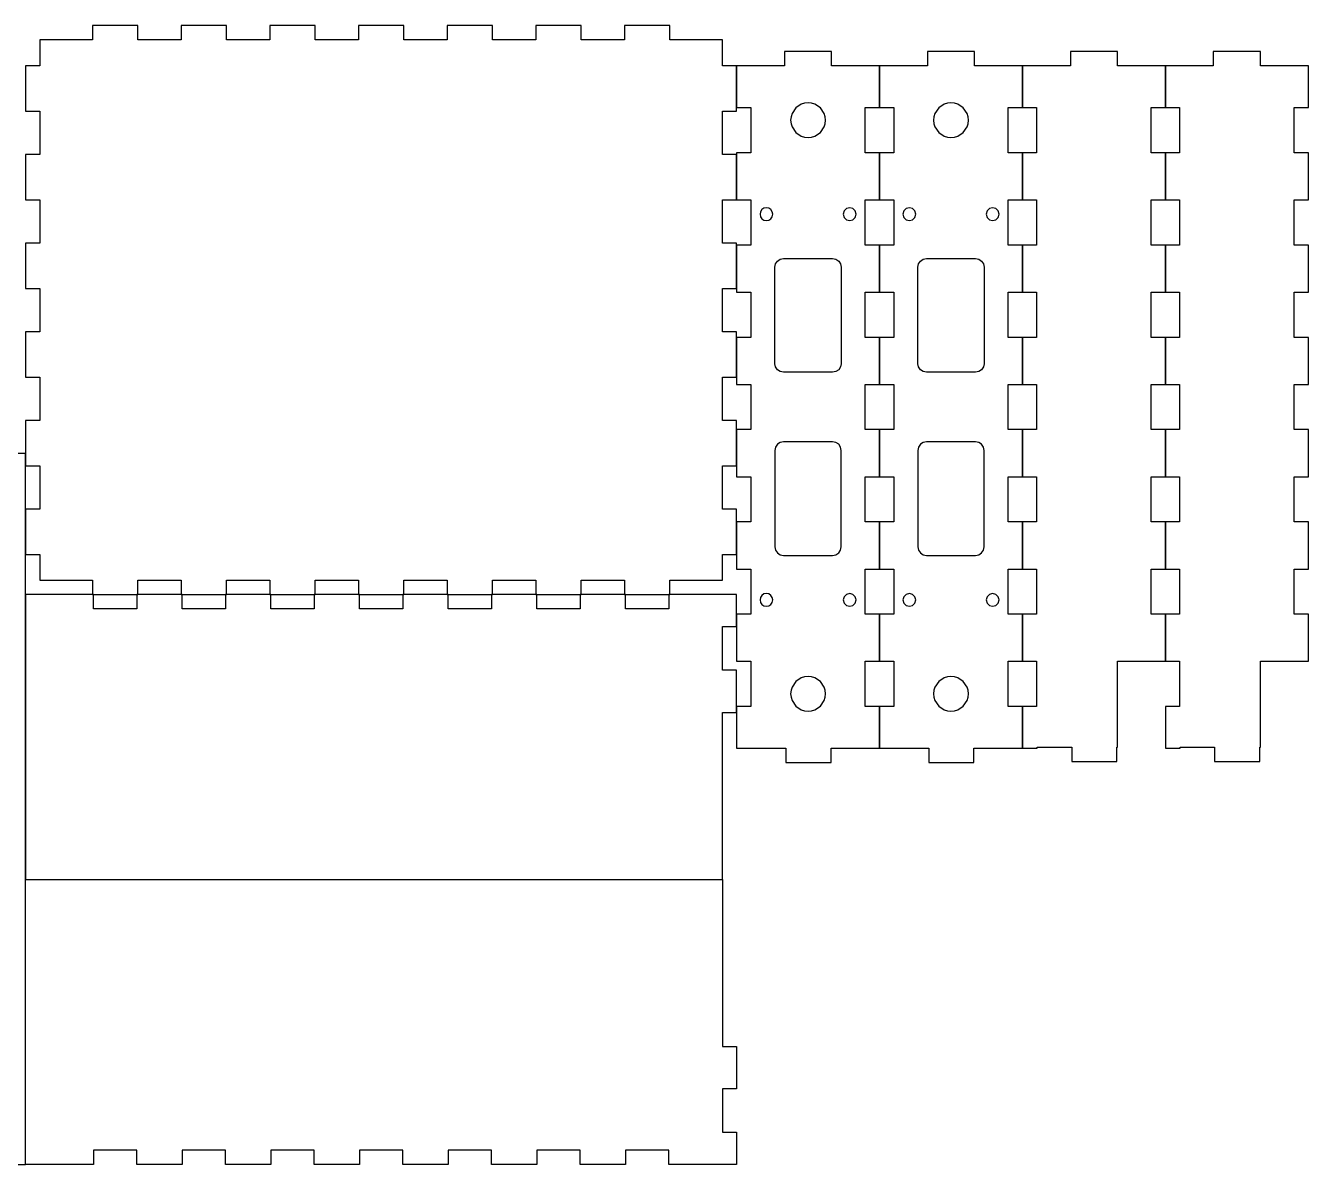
# Model space of a CAD drawing. Extents: x -3 to 513, y 466 to 715.
# Drawn here: x 241.5 to 512.5, y 466.4 to 707 of the extents above; entities that cross this region are included whole.
import ezdxf

# ---------------------------------------------------------------- set-up
doc = ezdxf.new("R2010")
doc.units = 0

msp = doc.modelspace()

# ---------------------------------------------------------------- linework, layer by layer
for p, q in [((411.78, 701.481), (401.825, 701.481)), ((401.825, 701.481), (401.825, 698.481)), ((411.78, 698.481), (411.78, 701.481)), ((441.98, 701.481), (432.025, 701.481)), ((432.025, 701.481), (432.025, 698.481)), ((441.98, 698.481), (441.98, 701.481)), ((401.825, 698.481), (391.705, 698.481)), ((391.705, 698.481), (391.705, 689.656)), ((421.905, 698.481), (411.78, 698.481)), ((421.905, 689.656), (421.905, 698.481)), ((432.025, 698.481), (421.905, 698.481)), ((421.905, 698.481), (421.905, 689.656)), ((452.105, 698.481), (441.98, 698.481)), ((452.105, 689.656), (452.105, 698.481)), ((391.705, 689.656), (394.705, 689.656)), ((394.705, 689.656), (394.705, 680.106)), ((403.420553, 688.409529), (403.20573, 687.7207)), ((404.208532, 689.575698), (403.420553, 688.409529)), ((405.375999, 690.361752), (404.208532, 689.575698)), ((406.065181, 690.575438), (405.375999, 690.361752)), ((406.805005, 690.649938), (406.065181, 690.575438)), ((407.544829, 690.575438), (406.805005, 690.649938)), ((408.234011, 690.361752), (407.544829, 690.575438)), ((409.401478, 689.575698), (408.234011, 690.361752)), ((410.189457, 688.409529), (409.401478, 689.575698)), ((410.40428, 687.7207), (410.189457, 688.409529)), ((418.905, 680.106), (418.905, 689.656)), ((418.905, 689.656), (421.905, 689.656)), ((421.905, 689.656), (424.905, 689.656)), ((424.905, 689.656), (424.905, 680.106)), ((433.620553, 688.409529), (433.40573, 687.7207)), ((434.408532, 689.575698), (433.620553, 688.409529)), ((435.575999, 690.361752), (434.408532, 689.575698)), ((436.265181, 690.575438), (435.575999, 690.361752)), ((437.005005, 690.649938), (436.265181, 690.575438)), ((437.744829, 690.575438), (437.005005, 690.649938)), ((438.434011, 690.361752), (437.744829, 690.575438)), ((439.601478, 689.575698), (438.434011, 690.361752)), ((440.389457, 688.409529), (439.601478, 689.575698)), ((440.60428, 687.7207), (440.389457, 688.409529)), ((449.105, 680.106), (449.105, 689.656)), ((449.105, 689.656), (452.105, 689.656)), ((403.20573, 687.7207), (403.13001, 686.981)), ((403.13001, 686.981), (403.20573, 686.2413)), ((403.20573, 686.2413), (403.420553, 685.552471)), ((410.189457, 685.552471), (410.40428, 686.2413)), ((410.48, 686.981), (410.40428, 687.7207)), ((410.40428, 686.2413), (410.48, 686.981)), ((410.48, 686.981), (410.48, 686.981)), ((433.40573, 687.7207), (433.33001, 686.981)), ((433.33001, 686.981), (433.40573, 686.2413)), ((433.40573, 686.2413), (433.620553, 685.552471)), ((440.389457, 685.552471), (440.60428, 686.2413)), ((440.68, 686.981), (440.60428, 687.7207)), ((440.60428, 686.2413), (440.68, 686.981)), ((440.68, 686.981), (440.68, 686.981)), ((403.420553, 685.552471), (404.208532, 684.386302)), ((404.208532, 684.386302), (405.375999, 683.600248)), ((405.375999, 683.600248), (406.065181, 683.386562)), ((406.065181, 683.386562), (406.805005, 683.312062)), ((406.805005, 683.312062), (407.544829, 683.386562)), ((407.544829, 683.386562), (408.234011, 683.600248)), ((408.234011, 683.600248), (409.401478, 684.386302)), ((409.401478, 684.386302), (410.189457, 685.552471)), ((433.620553, 685.552471), (434.408532, 684.386302)), ((434.408532, 684.386302), (435.575999, 683.600248)), ((435.575999, 683.600248), (436.265181, 683.386562)), ((436.265181, 683.386562), (437.005005, 683.312062)), ((437.005005, 683.312062), (437.744829, 683.386562)), ((437.744829, 683.386562), (438.434011, 683.600248)), ((438.434011, 683.600248), (439.601478, 684.386302)), ((439.601478, 684.386302), (440.389457, 685.552471)), ((394.705, 680.106), (391.705, 680.106)), ((391.705, 680.106), (391.705, 670.156)), ((421.905, 680.106), (418.905, 680.106)), ((421.905, 670.156), (421.905, 680.106)), ((424.905, 680.106), (421.905, 680.106)), ((421.905, 680.106), (421.905, 670.156)), ((452.105, 680.106), (449.105, 680.106)), ((452.105, 670.156), (452.105, 680.106)), ((391.705, 670.156), (394.705, 670.156)), ((394.705, 670.156), (394.705, 660.606)), ((418.905, 660.606), (418.905, 670.156)), ((418.905, 670.156), (421.905, 670.156)), ((421.905, 670.156), (424.905, 670.156)), ((424.905, 670.156), (424.905, 660.606)), ((449.105, 660.606), (449.105, 670.156)), ((449.105, 670.156), (452.105, 670.156)), ((396.76109, 667.656481), (396.655, 667.131)), ((396.655, 667.131), (396.76109, 666.605519)), ((397.050406, 668.085594), (396.76109, 667.656481)), ((397.479519, 668.37491), (397.050406, 668.085594)), ((398.005, 668.481), (397.479519, 668.37491)), ((398.530481, 668.37491), (398.005, 668.481)), ((398.959594, 668.085594), (398.530481, 668.37491)), ((399.24891, 667.656481), (398.959594, 668.085594)), ((399.355, 667.131), (399.24891, 667.656481)), ((399.24891, 666.605519), (399.355, 667.131)), ((399.355, 667.131), (399.355, 667.131)), ((414.435866, 667.806), (414.255, 667.131)), ((414.255, 667.131), (414.435866, 666.456)), ((414.93, 668.300134), (414.435866, 667.806)), ((415.605, 668.481), (414.93, 668.300134)), ((416.28, 668.300134), (415.605, 668.481)), ((416.774134, 667.806), (416.28, 668.300134)), ((416.955, 667.131), (416.774134, 667.806)), ((416.774134, 666.456), (416.955, 667.131)), ((416.955, 667.131), (416.955, 667.131)), ((427.035866, 667.806), (426.855, 667.131)), ((426.855, 667.131), (427.035866, 666.456)), ((427.53, 668.300134), (427.035866, 667.806)), ((428.205, 668.481), (427.53, 668.300134)), ((428.88, 668.300134), (428.205, 668.481)), ((429.374134, 667.806), (428.88, 668.300134)), ((429.555, 667.131), (429.374134, 667.806)), ((429.374134, 666.456), (429.555, 667.131)), ((429.555, 667.131), (429.555, 667.131)), ((444.635866, 667.806), (444.455, 667.131)), ((444.455, 667.131), (444.635866, 666.456)), ((445.13, 668.300134), (444.635866, 667.806)), ((445.805, 668.481), (445.13, 668.300134)), ((446.48, 668.300134), (445.805, 668.481)), ((446.974134, 667.806), (446.48, 668.300134)), ((447.155, 667.131), (446.974134, 667.806)), ((446.974134, 666.456), (447.155, 667.131)), ((447.155, 667.131), (447.155, 667.131)), ((396.76109, 666.605519), (397.050406, 666.176406)), ((397.050406, 666.176406), (397.479519, 665.88709)), ((397.479519, 665.88709), (398.005, 665.781)), ((398.005, 665.781), (398.530481, 665.88709)), ((398.530481, 665.88709), (398.959594, 666.176406)), ((398.959594, 666.176406), (399.24891, 666.605519)), ((414.435866, 666.456), (414.93, 665.961866)), ((414.93, 665.961866), (415.605, 665.781)), ((415.605, 665.781), (416.28, 665.961866)), ((416.28, 665.961866), (416.774134, 666.456)), ((427.035866, 666.456), (427.53, 665.961866)), ((427.53, 665.961866), (428.205, 665.781)), ((428.205, 665.781), (428.88, 665.961866)), ((428.88, 665.961866), (429.374134, 666.456)), ((444.635866, 666.456), (445.13, 665.961866)), ((445.13, 665.961866), (445.805, 665.781)), ((445.805, 665.781), (446.48, 665.961866)), ((446.48, 665.961866), (446.974134, 666.456)), ((394.705, 660.606), (391.705, 660.606)), ((391.705, 660.606), (391.705, 650.656)), ((421.905, 660.606), (418.905, 660.606)), ((421.905, 650.656), (421.905, 660.606)), ((424.905, 660.606), (421.905, 660.606)), ((421.905, 660.606), (421.905, 650.656)), ((452.105, 660.606), (449.105, 660.606)), ((452.105, 650.656), (452.105, 660.606)), ((399.805, 655.931), (399.942017, 656.61983)), ((399.805, 635.531), (399.805, 655.931)), ((399.942017, 656.61983), (400.332208, 657.203792)), ((400.332208, 657.203792), (400.91617, 657.593983)), ((400.91617, 657.593983), (401.605, 657.731)), ((401.605, 657.731), (412.005, 657.731)), ((412.005, 657.731), (412.69383, 657.593983)), ((412.69383, 657.593983), (413.277792, 657.203792)), ((413.277792, 657.203792), (413.667983, 656.61983)), ((413.667983, 656.61983), (413.805, 655.931)), ((413.805, 655.931), (413.805, 635.531)), ((430.005, 655.931), (430.142017, 656.61983)), ((430.005, 635.531), (430.005, 655.931)), ((430.142017, 656.61983), (430.532208, 657.203792)), ((430.532208, 657.203792), (431.11617, 657.593983)), ((431.11617, 657.593983), (431.805, 657.731)), ((431.805, 657.731), (442.205, 657.731)), ((442.205, 657.731), (442.89383, 657.593983)), ((442.89383, 657.593983), (443.477792, 657.203792)), ((443.477792, 657.203792), (443.867983, 656.61983)), ((443.867983, 656.61983), (444.005, 655.931)), ((444.005, 655.931), (444.005, 635.531)), ((391.705, 650.656), (394.705, 650.656)), ((394.705, 650.656), (394.705, 641.106)), ((418.905, 641.106), (418.905, 650.656)), ((418.905, 650.656), (421.905, 650.656)), ((421.905, 650.656), (424.905, 650.656)), ((424.905, 650.656), (424.905, 641.106)), ((449.105, 641.106), (449.105, 650.656)), ((449.105, 650.656), (452.105, 650.656)), ((394.705, 641.106), (391.705, 641.106)), ((391.705, 641.106), (391.705, 631.156)), ((421.905, 641.106), (418.905, 641.106)), ((421.905, 631.156), (421.905, 641.106)), ((424.905, 641.106), (421.905, 641.106)), ((421.905, 641.106), (421.905, 631.156)), ((452.105, 641.106), (449.105, 641.106)), ((452.105, 631.156), (452.105, 641.106)), ((399.942017, 634.84217), (399.805, 635.531)), ((400.332208, 634.258208), (399.942017, 634.84217)), ((400.91617, 633.868017), (400.332208, 634.258208)), ((413.277792, 634.258208), (412.69383, 633.868017)), ((413.667983, 634.84217), (413.277792, 634.258208)), ((413.805, 635.531), (413.667983, 634.84217)), ((430.142017, 634.84217), (430.005, 635.531)), ((430.532208, 634.258208), (430.142017, 634.84217)), ((431.11617, 633.868017), (430.532208, 634.258208)), ((443.477792, 634.258208), (442.89383, 633.868017)), ((443.867983, 634.84217), (443.477792, 634.258208)), ((444.005, 635.531), (443.867983, 634.84217)), ((401.605, 633.731), (400.91617, 633.868017)), ((412.005, 633.731), (401.605, 633.731)), ((412.69383, 633.868017), (412.005, 633.731)), ((431.805, 633.731), (431.11617, 633.868017)), ((442.205, 633.731), (431.805, 633.731)), ((442.89383, 633.868017), (442.205, 633.731)), ((391.705, 631.156), (394.705, 631.156)), ((394.705, 631.156), (394.705, 621.606)), ((418.905, 621.606), (418.905, 631.156)), ((418.905, 631.156), (421.905, 631.156)), ((421.905, 631.156), (424.905, 631.156)), ((424.905, 631.156), (424.905, 621.606)), ((449.105, 621.606), (449.105, 631.156)), ((449.105, 631.156), (452.105, 631.156)), ((394.705, 621.606), (391.705, 621.606)), ((391.705, 621.606), (391.705, 611.657)), ((421.905, 621.606), (418.905, 621.606)), ((421.905, 611.657), (421.905, 621.606)), ((424.905, 621.606), (421.905, 621.606)), ((421.905, 621.606), (421.905, 611.657)), ((452.105, 621.606), (449.105, 621.606)), ((452.105, 611.657), (452.105, 621.606)), ((399.942017, 617.91983), (399.805, 617.231)), ((400.332208, 618.503792), (399.942017, 617.91983)), ((400.91617, 618.893983), (400.332208, 618.503792)), ((401.605, 619.031), (400.91617, 618.893983)), ((412.005, 619.031), (401.605, 619.031)), ((412.69383, 618.893983), (412.005, 619.031)), ((412.005, 619.031), (412.005, 619.031)), ((413.277792, 618.503792), (412.69383, 618.893983)), ((413.667983, 617.91983), (413.277792, 618.503792)), ((413.805, 617.231), (413.667983, 617.91983)), ((430.142017, 617.91983), (430.005, 617.231)), ((430.532208, 618.503792), (430.142017, 617.91983)), ((431.11617, 618.893983), (430.532208, 618.503792)), ((431.805, 619.031), (431.11617, 618.893983)), ((442.205, 619.031), (431.805, 619.031)), ((442.89383, 618.893983), (442.205, 619.031)), ((442.205, 619.031), (442.205, 619.031)), ((443.477792, 618.503792), (442.89383, 618.893983)), ((443.867983, 617.91983), (443.477792, 618.503792)), ((444.005, 617.231), (443.867983, 617.91983)), ((241.505, 616.561), (222.905, 616.561)), ((241.505, 466.361), (241.505, 616.561)), ((399.805, 617.231), (399.805, 596.832)), ((413.805, 596.832), (413.805, 617.231)), ((430.005, 617.231), (430.005, 596.832)), ((444.005, 596.832), (444.005, 617.231)), ((391.705, 611.657), (394.705, 611.657)), ((394.705, 611.657), (394.705, 602.107)), ((418.905, 602.107), (418.905, 611.657)), ((418.905, 611.657), (421.905, 611.657)), ((421.905, 611.657), (424.905, 611.657)), ((424.905, 611.657), (424.905, 602.107)), ((449.105, 602.107), (449.105, 611.657)), ((449.105, 611.657), (452.105, 611.657)), ((394.705, 602.107), (391.705, 602.107)), ((391.705, 602.107), (391.705, 592.157)), ((421.905, 602.107), (418.905, 602.107)), ((421.905, 592.157), (421.905, 602.107)), ((424.905, 602.107), (421.905, 602.107)), ((421.905, 602.107), (421.905, 592.157)), ((452.105, 602.107), (449.105, 602.107)), ((452.105, 592.157), (452.105, 602.107)), ((399.805, 596.832), (399.942017, 596.14317)), ((413.667983, 596.14317), (413.805, 596.832)), ((430.005, 596.832), (430.142017, 596.14317)), ((443.867983, 596.14317), (444.005, 596.832)), ((399.942017, 596.14317), (400.332208, 595.559208)), ((400.332208, 595.559208), (400.91617, 595.169017)), ((400.91617, 595.169017), (401.605, 595.032)), ((401.605, 595.032), (412.005, 595.032)), ((412.005, 595.032), (412.69383, 595.169017)), ((412.69383, 595.169017), (413.277792, 595.559208)), ((413.277792, 595.559208), (413.667983, 596.14317)), ((430.142017, 596.14317), (430.532208, 595.559208)), ((430.532208, 595.559208), (431.11617, 595.169017)), ((431.11617, 595.169017), (431.805, 595.032)), ((431.805, 595.032), (442.205, 595.032)), ((442.205, 595.032), (442.89383, 595.169017)), ((442.89383, 595.169017), (443.477792, 595.559208)), ((443.477792, 595.559208), (443.867983, 596.14317)), ((391.705, 592.157), (394.705, 592.157)), ((394.705, 592.157), (394.705, 582.607)), ((418.905, 582.607), (418.905, 592.157)), ((418.905, 592.157), (421.905, 592.157)), ((421.905, 592.157), (424.905, 592.157)), ((424.905, 592.157), (424.905, 582.607)), ((449.105, 582.607), (449.105, 592.157)), ((449.105, 592.157), (452.105, 592.157)), ((396.76109, 586.157481), (396.655, 585.632)), ((396.655, 585.632), (396.76109, 585.106519)), ((397.050406, 586.586594), (396.76109, 586.157481)), ((397.479519, 586.87591), (397.050406, 586.586594)), ((398.005, 586.982), (397.479519, 586.87591)), ((398.530481, 586.87591), (398.005, 586.982)), ((398.959594, 586.586594), (398.530481, 586.87591)), ((399.24891, 586.157481), (398.959594, 586.586594)), ((399.355, 585.632), (399.24891, 586.157481)), ((399.24891, 585.106519), (399.355, 585.632)), ((399.355, 585.632), (399.355, 585.632)), ((414.435866, 586.307), (414.255, 585.632)), ((414.255, 585.632), (414.435866, 584.957)), ((414.93, 586.801134), (414.435866, 586.307)), ((415.605, 586.982), (414.93, 586.801134)), ((416.28, 586.801134), (415.605, 586.982)), ((416.774134, 586.307), (416.28, 586.801134)), ((416.955, 585.632), (416.774134, 586.307)), ((416.774134, 584.957), (416.955, 585.632)), ((416.955, 585.632), (416.955, 585.632)), ((427.035866, 586.307), (426.855, 585.632)), ((426.855, 585.632), (427.035866, 584.957)), ((427.53, 586.801134), (427.035866, 586.307)), ((428.205, 586.982), (427.53, 586.801134)), ((428.88, 586.801134), (428.205, 586.982)), ((429.374134, 586.307), (428.88, 586.801134)), ((429.555, 585.632), (429.374134, 586.307)), ((429.374134, 584.957), (429.555, 585.632)), ((429.555, 585.632), (429.555, 585.632)), ((444.635866, 586.307), (444.455, 585.632)), ((444.455, 585.632), (444.635866, 584.957)), ((445.13, 586.801134), (444.635866, 586.307)), ((445.805, 586.982), (445.13, 586.801134)), ((446.48, 586.801134), (445.805, 586.982)), ((446.974134, 586.307), (446.48, 586.801134)), ((447.155, 585.632), (446.974134, 586.307)), ((446.974134, 584.957), (447.155, 585.632)), ((447.155, 585.632), (447.155, 585.632)), ((396.76109, 585.106519), (397.050406, 584.677406)), ((397.050406, 584.677406), (397.479519, 584.38809)), ((397.479519, 584.38809), (398.005, 584.282)), ((398.005, 584.282), (398.530481, 584.38809)), ((398.530481, 584.38809), (398.959594, 584.677406)), ((398.959594, 584.677406), (399.24891, 585.106519)), ((414.435866, 584.957), (414.93, 584.462866)), ((414.93, 584.462866), (415.605, 584.282)), ((415.605, 584.282), (416.28, 584.462866)), ((416.28, 584.462866), (416.774134, 584.957)), ((427.035866, 584.957), (427.53, 584.462866)), ((427.53, 584.462866), (428.205, 584.282)), ((428.205, 584.282), (428.88, 584.462866)), ((428.88, 584.462866), (429.374134, 584.957)), ((444.635866, 584.957), (445.13, 584.462866)), ((445.13, 584.462866), (445.805, 584.282)), ((445.805, 584.282), (446.48, 584.462866)), ((446.48, 584.462866), (446.974134, 584.957)), ((394.705, 582.607), (391.705, 582.607)), ((391.705, 582.607), (391.705, 572.657)), ((421.905, 582.607), (418.905, 582.607)), ((421.905, 572.657), (421.905, 582.607)), ((424.905, 582.607), (421.905, 582.607)), ((421.905, 582.607), (421.905, 572.657)), ((452.105, 582.607), (449.105, 582.607)), ((452.105, 572.657), (452.105, 582.607)), ((391.705, 572.657), (394.705, 572.657)), ((394.705, 572.657), (394.705, 563.107)), ((418.905, 563.107), (418.905, 572.657)), ((418.905, 572.657), (421.905, 572.657)), ((421.905, 572.657), (424.905, 572.657)), ((424.905, 572.657), (424.905, 563.107)), ((449.105, 563.107), (449.105, 572.657)), ((449.105, 572.657), (452.105, 572.657)), ((405.375999, 569.162752), (404.208532, 568.376698)), ((406.065181, 569.376438), (405.375999, 569.162752)), ((406.805005, 569.450938), (406.065181, 569.376438)), ((407.544829, 569.376438), (406.805005, 569.450938)), ((408.234011, 569.162752), (407.544829, 569.376438)), ((409.401478, 568.376698), (408.234011, 569.162752)), ((435.575999, 569.162752), (434.408532, 568.376698)), ((436.265181, 569.376438), (435.575999, 569.162752)), ((437.005005, 569.450938), (436.265181, 569.376438)), ((437.744829, 569.376438), (437.005005, 569.450938)), ((438.434011, 569.162752), (437.744829, 569.376438)), ((439.601478, 568.376698), (438.434011, 569.162752)), ((403.20573, 566.5217), (403.13001, 565.782)), ((403.420553, 567.210529), (403.20573, 566.5217)), ((404.208532, 568.376698), (403.420553, 567.210529)), ((410.189457, 567.210529), (409.401478, 568.376698)), ((410.40428, 566.5217), (410.189457, 567.210529)), ((410.48, 565.782), (410.40428, 566.5217)), ((433.40573, 566.5217), (433.33001, 565.782)), ((433.620553, 567.210529), (433.40573, 566.5217)), ((434.408532, 568.376698), (433.620553, 567.210529)), ((440.389457, 567.210529), (439.601478, 568.376698)), ((440.60428, 566.5217), (440.389457, 567.210529)), ((440.68, 565.782), (440.60428, 566.5217)), ((403.13001, 565.782), (403.20573, 565.0423)), ((403.20573, 565.0423), (403.420553, 564.353471)), ((403.420553, 564.353471), (404.208532, 563.187302)), ((409.401478, 563.187302), (410.189457, 564.353471)), ((410.189457, 564.353471), (410.40428, 565.0423)), ((410.40428, 565.0423), (410.48, 565.782)), ((410.48, 565.782), (410.48, 565.782)), ((433.33001, 565.782), (433.40573, 565.0423)), ((433.40573, 565.0423), (433.620553, 564.353471)), ((433.620553, 564.353471), (434.408532, 563.187302)), ((439.601478, 563.187302), (440.389457, 564.353471)), ((440.389457, 564.353471), (440.60428, 565.0423)), ((440.60428, 565.0423), (440.68, 565.782)), ((440.68, 565.782), (440.68, 565.782)), ((394.705, 563.107), (391.705, 563.107)), ((391.705, 563.107), (391.705, 554.282)), ((404.208532, 563.187302), (405.375999, 562.401248)), ((405.375999, 562.401248), (406.065181, 562.187562)), ((406.065181, 562.187562), (406.805005, 562.113062)), ((406.805005, 562.113062), (407.544829, 562.187562)), ((407.544829, 562.187562), (408.234011, 562.401248)), ((408.234011, 562.401248), (409.401478, 563.187302)), ((421.905, 563.107), (418.905, 563.107)), ((421.905, 554.282), (421.905, 563.107)), ((424.905, 563.107), (421.905, 563.107)), ((421.905, 563.107), (421.905, 554.282)), ((434.408532, 563.187302), (435.575999, 562.401248)), ((435.575999, 562.401248), (436.265181, 562.187562)), ((436.265181, 562.187562), (437.005005, 562.113062)), ((437.005005, 562.113062), (437.744829, 562.187562)), ((437.744829, 562.187562), (438.434011, 562.401248)), ((438.434011, 562.401248), (439.601478, 563.187302)), ((452.105, 563.107), (449.105, 563.107)), ((452.105, 554.282), (452.105, 563.107)), ((391.705, 554.282), (402.112, 554.282)), ((402.112, 554.282), (402.112, 551.282)), ((411.662, 551.282), (411.662, 554.282)), ((411.662, 554.282), (421.905, 554.282)), ((421.905, 554.282), (432.312, 554.282)), ((432.312, 554.282), (432.312, 551.282)), ((441.862, 551.282), (441.862, 554.282)), ((441.862, 554.282), (452.105, 554.282)), ((402.112, 551.282), (411.662, 551.282)), ((432.312, 551.282), (441.862, 551.282)), ((222.905, 466.361), (241.505, 466.361))]:
    msp.add_line(p, q)
at = {"layer": 'Layer 1'}
for p, q in [((265.19, 706.967), (255.624, 706.967)), ((255.624, 706.967), (255.624, 703.967)), ((265.19, 703.967), (265.19, 706.967)), ((283.923, 706.967), (274.357, 706.967)), ((274.357, 706.967), (274.357, 703.967)), ((283.923, 703.967), (283.923, 706.967)), ((302.655, 706.967), (293.089, 706.967)), ((293.089, 706.967), (293.089, 703.967)), ((302.655, 703.967), (302.655, 706.967)), ((321.388, 706.967), (311.822, 706.967)), ((311.822, 706.967), (311.822, 703.967)), ((321.388, 703.967), (321.388, 706.967)), ((340.12, 706.967), (330.554, 706.967)), ((330.554, 706.967), (330.554, 703.967)), ((340.12, 703.967), (340.12, 706.967)), ((358.853, 706.967), (349.287, 706.967)), ((349.287, 706.967), (349.287, 703.967)), ((358.853, 703.967), (358.853, 706.967)), ((377.585, 706.967), (368.019, 706.967)), ((368.019, 706.967), (368.019, 703.967)), ((377.585, 703.967), (377.585, 706.967)), ((255.624, 703.967), (244.505, 703.967)), ((244.505, 703.967), (244.505, 698.482)), ((274.357, 703.967), (265.19, 703.967)), ((293.089, 703.967), (283.923, 703.967)), ((311.822, 703.967), (302.655, 703.967)), ((330.554, 703.967), (321.388, 703.967)), ((349.287, 703.967), (340.12, 703.967)), ((368.019, 703.967), (358.853, 703.967)), ((388.705, 703.967), (377.585, 703.967)), ((388.705, 698.482), (388.705, 703.967)), ((472.18, 701.482), (462.23, 701.482)), ((462.23, 701.482), (462.23, 698.482)), ((472.18, 698.482), (472.18, 701.482)), ((502.38, 701.482), (492.43, 701.482)), ((492.43, 701.482), (492.43, 698.482)), ((502.38, 698.482), (502.38, 701.482)), ((244.505, 698.482), (241.505, 698.482)), ((241.505, 698.482), (241.505, 688.915)), ((391.705, 698.482), (388.705, 698.482)), ((391.705, 688.915), (391.705, 698.482)), ((462.23, 698.482), (452.105, 698.482)), ((452.105, 698.482), (452.105, 689.657)), ((482.305, 698.482), (472.18, 698.482)), ((482.305, 689.657), (482.305, 698.482)), ((492.43, 698.482), (482.305, 698.482)), ((482.305, 698.482), (482.305, 689.657)), ((512.505, 698.482), (502.38, 698.482)), ((512.505, 689.657), (512.505, 698.482)), ((241.505, 688.915), (244.505, 688.915)), ((244.505, 688.915), (244.505, 679.749)), ((388.705, 679.749), (388.705, 688.915)), ((388.705, 688.915), (391.705, 688.915)), ((452.105, 689.657), (455.105, 689.657)), ((455.105, 689.657), (455.105, 680.107)), ((479.305, 680.107), (479.305, 689.657)), ((479.305, 689.657), (482.305, 689.657)), ((482.305, 689.657), (485.305, 689.657)), ((485.305, 689.657), (485.305, 680.107)), ((509.505, 680.107), (509.505, 689.657)), ((509.505, 689.657), (512.505, 689.657)), ((244.505, 679.749), (241.505, 679.749)), ((241.505, 679.749), (241.505, 670.183)), ((391.705, 679.749), (388.705, 679.749)), ((391.705, 670.183), (391.705, 679.749)), ((455.105, 680.107), (452.105, 680.107)), ((452.105, 680.107), (452.105, 670.157)), ((482.305, 680.107), (479.305, 680.107)), ((482.305, 670.157), (482.305, 680.107)), ((485.305, 680.107), (482.305, 680.107)), ((482.305, 680.107), (482.305, 670.157)), ((512.505, 680.107), (509.505, 680.107)), ((512.505, 670.157), (512.505, 680.107)), ((241.505, 670.183), (244.505, 670.183)), ((244.505, 670.183), (244.505, 661.017)), ((388.705, 661.017), (388.705, 670.183)), ((388.705, 670.183), (391.705, 670.183)), ((452.105, 670.157), (455.105, 670.157)), ((455.105, 670.157), (455.105, 660.607)), ((479.305, 660.607), (479.305, 670.157)), ((479.305, 670.157), (482.305, 670.157)), ((482.305, 670.157), (485.305, 670.157)), ((485.305, 670.157), (485.305, 660.607)), ((509.505, 660.607), (509.505, 670.157)), ((509.505, 670.157), (512.505, 670.157)), ((244.505, 661.017), (241.505, 661.017)), ((241.505, 661.017), (241.505, 651.45)), ((391.705, 661.017), (388.705, 661.017)), ((391.705, 651.45), (391.705, 661.017)), ((455.105, 660.607), (452.105, 660.607)), ((452.105, 660.607), (452.105, 650.657)), ((482.305, 660.607), (479.305, 660.607)), ((482.305, 650.657), (482.305, 660.607)), ((485.305, 660.607), (482.305, 660.607)), ((482.305, 660.607), (482.305, 650.657)), ((512.505, 660.607), (509.505, 660.607)), ((512.505, 650.657), (512.505, 660.607)), ((241.505, 651.45), (244.505, 651.45)), ((244.505, 651.45), (244.505, 642.284)), ((388.705, 642.284), (388.705, 651.45)), ((388.705, 651.45), (391.705, 651.45)), ((452.105, 650.657), (455.105, 650.657)), ((455.105, 650.657), (455.105, 641.107)), ((479.305, 641.107), (479.305, 650.657)), ((479.305, 650.657), (482.305, 650.657)), ((482.305, 650.657), (485.305, 650.657)), ((485.305, 650.657), (485.305, 641.107)), ((509.505, 641.107), (509.505, 650.657)), ((509.505, 650.657), (512.505, 650.657)), ((244.505, 642.284), (241.505, 642.284)), ((241.505, 642.284), (241.505, 632.718)), ((391.705, 642.284), (388.705, 642.284)), ((391.705, 632.718), (391.705, 642.284)), ((455.105, 641.107), (452.105, 641.107)), ((452.105, 641.107), (452.105, 631.157)), ((482.305, 641.107), (479.305, 641.107)), ((482.305, 631.157), (482.305, 641.107)), ((485.305, 641.107), (482.305, 641.107)), ((482.305, 641.107), (482.305, 631.157)), ((512.505, 641.107), (509.505, 641.107)), ((512.505, 631.157), (512.505, 641.107)), ((241.505, 632.718), (244.505, 632.718)), ((244.505, 632.718), (244.505, 623.552)), ((388.705, 623.552), (388.705, 632.718)), ((388.705, 632.718), (391.705, 632.718)), ((452.105, 631.157), (455.105, 631.157)), ((455.105, 631.157), (455.105, 621.607)), ((479.305, 621.607), (479.305, 631.157)), ((479.305, 631.157), (482.305, 631.157)), ((482.305, 631.157), (485.305, 631.157)), ((485.305, 631.157), (485.305, 621.607)), ((509.505, 621.607), (509.505, 631.157)), ((509.505, 631.157), (512.505, 631.157)), ((244.505, 623.552), (241.505, 623.552)), ((241.505, 623.552), (241.505, 613.985)), ((391.705, 623.552), (388.705, 623.552)), ((391.705, 613.985), (391.705, 623.552)), ((455.105, 621.607), (452.105, 621.607)), ((452.105, 621.607), (452.105, 611.657)), ((482.305, 621.607), (479.305, 621.607)), ((482.305, 611.657), (482.305, 621.607)), ((485.305, 621.607), (482.305, 621.607)), ((482.305, 621.607), (482.305, 611.657)), ((512.505, 621.607), (509.505, 621.607)), ((512.505, 611.657), (512.505, 621.607)), ((241.505, 613.985), (244.505, 613.985)), ((244.505, 613.985), (244.505, 604.819)), ((388.705, 604.819), (388.705, 613.985)), ((388.705, 613.985), (391.705, 613.985)), ((452.105, 611.657), (455.105, 611.657)), ((455.105, 611.657), (455.105, 602.107)), ((479.305, 602.107), (479.305, 611.657)), ((479.305, 611.657), (482.305, 611.657)), ((482.305, 611.657), (485.305, 611.657)), ((485.305, 611.657), (485.305, 602.107)), ((509.505, 602.107), (509.505, 611.657)), ((509.505, 611.657), (512.505, 611.657)), ((244.505, 604.819), (241.505, 604.819)), ((241.505, 604.819), (241.505, 595.253)), ((391.705, 604.819), (388.705, 604.819)), ((391.705, 595.253), (391.705, 604.819)), ((455.105, 602.107), (452.105, 602.107)), ((452.105, 602.107), (452.105, 592.157)), ((482.305, 602.107), (479.305, 602.107)), ((482.305, 592.157), (482.305, 602.107)), ((485.305, 602.107), (482.305, 602.107)), ((482.305, 602.107), (482.305, 592.157)), ((512.505, 602.107), (509.505, 602.107)), ((512.505, 592.157), (512.505, 602.107)), ((241.505, 595.253), (244.505, 595.253)), ((244.505, 595.253), (244.505, 589.767)), ((388.705, 589.767), (388.705, 595.253)), ((388.705, 595.253), (391.705, 595.253)), ((452.105, 592.157), (455.105, 592.157)), ((455.105, 592.157), (455.105, 582.607)), ((479.305, 582.607), (479.305, 592.157)), ((479.305, 592.157), (482.305, 592.157)), ((482.305, 592.157), (485.305, 592.157)), ((485.305, 592.157), (485.305, 582.607)), ((509.505, 582.607), (509.505, 592.157)), ((509.505, 592.157), (512.505, 592.157)), ((244.505, 589.767), (255.624, 589.767)), ((255.624, 589.767), (255.624, 586.767)), ((265.19, 586.767), (265.19, 589.767)), ((265.19, 589.767), (274.357, 589.767)), ((274.357, 589.767), (274.357, 586.767)), ((283.923, 586.767), (283.923, 589.767)), ((283.923, 589.767), (293.089, 589.767)), ((293.089, 589.767), (293.089, 586.767)), ((302.655, 586.767), (302.655, 589.767)), ((302.655, 589.767), (311.822, 589.767)), ((311.822, 589.767), (311.822, 586.767)), ((321.388, 586.767), (321.388, 589.767)), ((321.388, 589.767), (330.554, 589.767)), ((330.554, 589.767), (330.554, 586.767)), ((340.12, 586.767), (340.12, 589.767)), ((340.12, 589.767), (349.287, 589.767)), ((349.287, 589.767), (349.287, 586.767)), ((358.853, 586.767), (358.853, 589.767)), ((358.853, 589.767), (368.019, 589.767)), ((368.019, 589.767), (368.019, 586.767)), ((377.585, 586.767), (377.585, 589.767)), ((377.585, 589.767), (388.705, 589.767)), ((255.824, 586.761), (241.505, 586.761)), ((241.505, 586.761), (241.505, 526.561)), ((255.624, 586.767), (265.19, 586.767)), ((255.824, 583.761), (255.824, 586.761)), ((274.557, 586.761), (264.99, 586.761)), ((264.99, 586.761), (264.99, 583.761)), ((274.357, 586.767), (283.923, 586.767)), ((274.557, 583.761), (274.557, 586.761)), ((293.289, 586.761), (283.723, 586.761)), ((283.723, 586.761), (283.723, 583.761)), ((293.089, 586.767), (302.655, 586.767)), ((293.289, 583.761), (293.289, 586.761)), ((312.022, 586.761), (302.455, 586.761)), ((302.455, 586.761), (302.455, 583.761)), ((311.822, 586.767), (321.388, 586.767)), ((312.022, 583.761), (312.022, 586.761)), ((330.754, 586.761), (321.188, 586.761)), ((321.188, 586.761), (321.188, 583.761)), ((330.554, 586.767), (340.12, 586.767)), ((330.754, 583.761), (330.754, 586.761)), ((349.487, 586.761), (339.92, 586.761)), ((339.92, 586.761), (339.92, 583.761)), ((349.287, 586.767), (358.853, 586.767)), ((349.487, 583.761), (349.487, 586.761)), ((368.219, 586.761), (358.653, 586.761)), ((358.653, 586.761), (358.653, 583.761)), ((368.019, 586.767), (377.585, 586.767)), ((368.219, 583.761), (368.219, 586.761)), ((391.705, 586.761), (377.385, 586.761)), ((377.385, 586.761), (377.385, 583.761)), ((391.705, 579.977), (391.705, 586.761)), ((264.99, 583.761), (255.824, 583.761)), ((283.723, 583.761), (274.557, 583.761)), ((302.455, 583.761), (293.289, 583.761)), ((321.188, 583.761), (312.022, 583.761)), ((339.92, 583.761), (330.754, 583.761)), ((358.653, 583.761), (349.487, 583.761)), ((377.385, 583.761), (368.219, 583.761)), ((388.705, 570.81), (388.705, 579.977)), ((388.705, 579.977), (391.705, 579.977)), ((452.105, 582.607), (452.105, 572.657)), ((455.105, 582.607), (452.105, 582.607)), ((482.305, 582.607), (479.305, 582.607)), ((482.305, 572.657), (482.305, 582.607)), ((482.305, 582.607), (482.305, 572.657)), ((485.305, 582.607), (482.305, 582.607)), ((512.505, 582.607), (509.505, 582.607)), ((512.505, 572.657), (512.505, 582.607)), ((452.105, 572.657), (455.105, 572.657)), ((455.105, 572.657), (455.105, 563.107)), ((472.18, 554.482), (472.18, 572.657)), ((472.18, 572.657), (482.305, 572.657)), ((482.305, 572.657), (485.305, 572.657)), ((485.305, 572.657), (485.305, 563.107)), ((502.38, 554.482), (502.38, 572.657)), ((502.38, 572.657), (512.505, 572.657)), ((391.705, 570.81), (388.705, 570.81)), ((391.705, 561.83), (391.705, 570.81)), ((388.705, 526.561), (388.705, 561.83)), ((388.705, 561.83), (391.705, 561.83)), ((455.105, 563.107), (452.105, 563.107)), ((452.105, 563.107), (452.105, 554.282)), ((485.305, 563.107), (482.305, 563.107)), ((482.305, 563.107), (482.305, 554.282)), ((452.105, 554.282), (455.197, 554.282)), ((455.197, 554.282), (455.197, 554.482)), ((455.197, 554.482), (462.503, 554.482)), ((462.503, 554.482), (462.503, 551.482)), ((472.072, 551.482), (472.072, 554.482)), ((472.072, 554.482), (472.18, 554.482)), ((482.305, 554.282), (485.397, 554.282)), ((485.397, 554.282), (485.397, 554.482)), ((485.397, 554.482), (492.703, 554.482)), ((492.703, 554.482), (492.703, 551.482)), ((502.272, 551.482), (502.272, 554.482)), ((502.272, 554.482), (502.38, 554.482)), ((462.503, 551.482), (472.072, 551.482)), ((492.703, 551.482), (502.272, 551.482)), ((241.505, 526.561), (388.705, 526.561)), ((241.505, 466.361), (241.505, 526.561)), ((241.505, 526.561), (388.705, 526.561)), ((388.705, 526.561), (388.705, 491.292)), ((388.705, 491.292), (391.705, 491.292)), ((391.705, 491.292), (391.705, 482.312)), ((391.705, 482.312), (388.705, 482.312)), ((388.705, 482.312), (388.705, 473.145)), ((388.705, 473.145), (391.705, 473.145)), ((391.705, 473.145), (391.705, 466.361)), ((264.99, 469.361), (255.824, 469.361)), ((255.824, 469.361), (255.824, 466.361)), ((264.99, 466.361), (264.99, 469.361)), ((283.723, 469.361), (274.557, 469.361)), ((274.557, 469.361), (274.557, 466.361)), ((283.723, 466.361), (283.723, 469.361)), ((302.455, 469.361), (293.289, 469.361)), ((293.289, 469.361), (293.289, 466.361)), ((302.455, 466.361), (302.455, 469.361)), ((321.188, 469.361), (312.022, 469.361)), ((312.022, 469.361), (312.022, 466.361)), ((321.188, 466.361), (321.188, 469.361)), ((339.92, 469.361), (330.754, 469.361)), ((330.754, 469.361), (330.754, 466.361)), ((339.92, 466.361), (339.92, 469.361)), ((358.653, 469.361), (349.487, 469.361)), ((349.487, 469.361), (349.487, 466.361)), ((358.653, 466.361), (358.653, 469.361)), ((377.385, 469.361), (368.219, 469.361)), ((368.219, 469.361), (368.219, 466.361)), ((377.385, 466.361), (377.385, 469.361)), ((255.824, 466.361), (241.505, 466.361)), ((274.557, 466.361), (264.99, 466.361)), ((293.289, 466.361), (283.723, 466.361)), ((312.022, 466.361), (302.455, 466.361)), ((330.754, 466.361), (321.188, 466.361)), ((349.487, 466.361), (339.92, 466.361)), ((368.219, 466.361), (358.653, 466.361)), ((391.705, 466.361), (377.385, 466.361))]:
    msp.add_line(p, q, dxfattribs=at)

doc.saveas('drawing.dxf')
